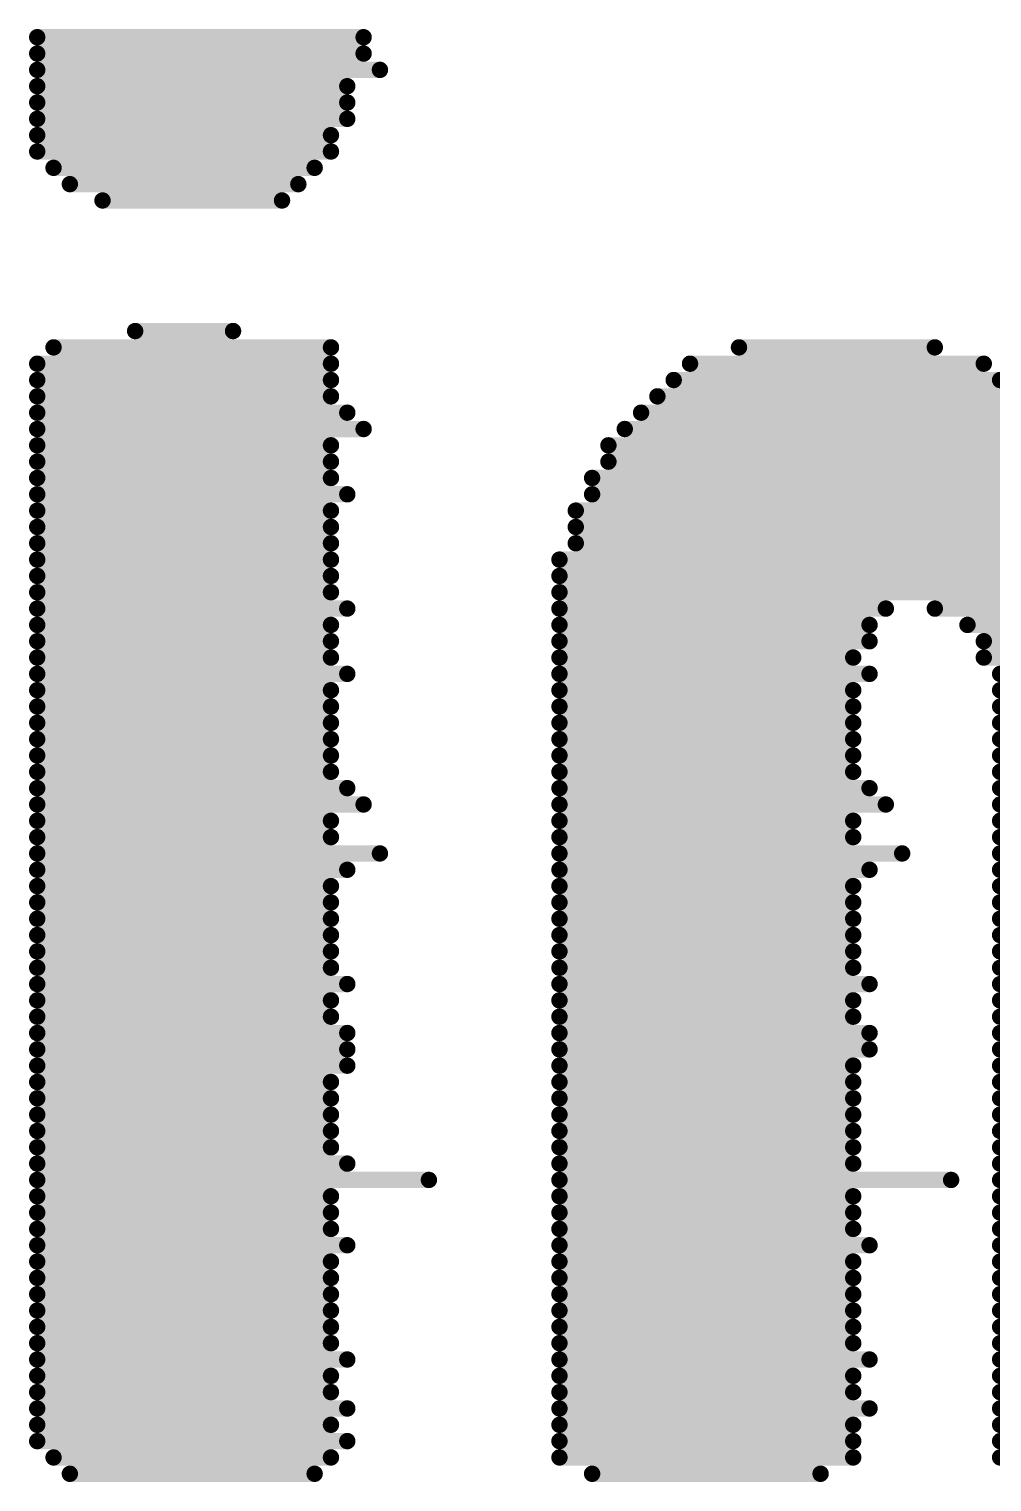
# Model space of a CAD drawing. Header units: millimetres. Extents: x 38 to 445, y 25 to 285.
# Drawn here: x 218.106 to 218.856, y 81.535 to 82.665 of the extents above; entities that cross this region are included whole.
import ezdxf

# ---------------------------------------------------------------- set-up
doc = ezdxf.new("R2010")
doc.units = ezdxf.units.MM
doc.layers.add('BottomOverlay', color=54, linetype='Continuous')

# ---------------------------------------------------------------- blocks, each defined once
blk = doc.blocks.new('P___Z__SOM_B_10')
at = {"layer": 'BottomOverlay', "const_width": 0.0127}
for points in [[(30.4292, -1.5621), (30.2514, -1.5621)], [(30.8356, -1.5621), (30.6451, -1.5621)], [(30.1117, -1.5748), (29.8831, -1.5748)], [(30.4546, -1.5748), (30.226, -1.5748)], [(30.8483, -1.5748), (30.6324, -1.5748)], [(30.1117, -1.5875), (29.8704, -1.5875)], [(30.4546, -1.5875), (30.226, -1.5875)], [(30.861, -1.5875), (30.6197, -1.5875)], [(30.1117, -1.6002), (29.8831, -1.6002)], [(30.4546, -1.6002), (30.226, -1.6002)], [(30.861, -1.6002), (30.6324, -1.6002)], [(30.1117, -1.6129), (29.8704, -1.6129)], [(30.4546, -1.6129), (30.2133, -1.6129)], [(30.861, -1.6129), (30.6197, -1.6129)], [(30.1117, -1.6256), (29.8831, -1.6256)], [(30.4546, -1.6256), (30.226, -1.6256)], [(30.861, -1.6256), (30.6324, -1.6256)], [(30.1117, -1.6383), (29.8831, -1.6383)], [(30.4546, -1.6383), (30.226, -1.6383)], [(30.861, -1.6383), (30.6324, -1.6383)], [(30.1117, -1.651), (29.8704, -1.651)], [(30.4546, -1.651), (30.2133, -1.651)], [(30.861, -1.651), (30.6197, -1.651)], [(30.1117, -1.6637), (29.8831, -1.6637)], [(30.4546, -1.6637), (30.226, -1.6637)], [(30.861, -1.6637), (30.6324, -1.6637)], [(30.1117, -1.6764), (29.8831, -1.6764)], [(30.4546, -1.6764), (30.226, -1.6764)], [(30.861, -1.6764), (30.6324, -1.6764)], [(30.1117, -1.6891), (29.8831, -1.6891)], [(30.4546, -1.6891), (30.226, -1.6891)], [(30.861, -1.6891), (30.6324, -1.6891)], [(30.1117, -1.7018), (29.8831, -1.7018)], [(30.4546, -1.7018), (30.226, -1.7018)], [(30.861, -1.7018), (30.6324, -1.7018)], [(30.1117, -1.7145), (29.8831, -1.7145)], [(30.4546, -1.7145), (30.226, -1.7145)], [(30.861, -1.7145), (30.6324, -1.7145)], [(30.1117, -1.7272), (29.8831, -1.7272)], [(30.4546, -1.7272), (30.226, -1.7272)], [(30.861, -1.7272), (30.6324, -1.7272)], [(30.1117, -1.7399), (29.8704, -1.7399)], [(30.4546, -1.7399), (30.2133, -1.7399)], [(30.861, -1.7399), (30.6197, -1.7399)], [(30.1117, -1.7526), (29.8831, -1.7526)], [(30.4546, -1.7526), (30.226, -1.7526)], [(30.861, -1.7526), (30.6324, -1.7526)], [(30.1117, -1.7653), (29.8831, -1.7653)], [(30.4546, -1.7653), (30.226, -1.7653)], [(30.861, -1.7653), (30.6324, -1.7653)], [(30.1117, -1.778), (29.8831, -1.778)], [(30.4546, -1.778), (30.226, -1.778)], [(30.861, -1.778), (30.6324, -1.778)], [(30.1117, -1.7907), (29.8069, -1.7907)], [(30.4546, -1.7907), (30.1498, -1.7907)], [(30.861, -1.7907), (30.5562, -1.7907)], [(30.1117, -1.8034), (29.8704, -1.8034)], [(30.4546, -1.8034), (30.226, -1.8034)], [(30.861, -1.8034), (30.6197, -1.8034)], [(30.1117, -1.8161), (29.8831, -1.8161)], [(30.4546, -1.8161), (30.226, -1.8161)], [(30.861, -1.8161), (30.6324, -1.8161)], [(30.1117, -1.8288), (29.8831, -1.8288)], [(30.4546, -1.8288), (30.226, -1.8288)], [(30.861, -1.8288), (30.6324, -1.8288)], [(30.1117, -1.8415), (29.8831, -1.8415)], [(30.4546, -1.8415), (30.226, -1.8415)], [(30.861, -1.8415), (30.6324, -1.8415)], [(30.1117, -1.8542), (29.8831, -1.8542)], [(30.4546, -1.8542), (30.226, -1.8542)], [(30.861, -1.8542), (30.6324, -1.8542)], [(30.1117, -1.8669), (29.8831, -1.8669)], [(30.4546, -1.8669), (30.226, -1.8669)], [(30.861, -1.8669), (30.6324, -1.8669)], [(30.1117, -1.8796), (29.8704, -1.8796)], [(30.4546, -1.8796), (30.226, -1.8796)], [(30.861, -1.8796), (30.6197, -1.8796)], [(30.1117, -1.8923), (29.8704, -1.8923)], [(30.4546, -1.8923), (30.2133, -1.8923)], [(30.861, -1.8923), (30.6197, -1.8923)], [(30.1117, -1.905), (29.8704, -1.905)], [(30.4546, -1.905), (30.2133, -1.905)], [(30.861, -1.905), (30.6197, -1.905)], [(30.1117, -1.9177), (29.8831, -1.9177)], [(30.4546, -1.9177), (30.226, -1.9177)], [(30.861, -1.9177), (30.6324, -1.9177)], [(30.1117, -1.9304), (29.8831, -1.9304)], [(30.4546, -1.9304), (30.226, -1.9304)], [(30.861, -1.9304), (30.6324, -1.9304)], [(30.1117, -1.9431), (29.8704, -1.9431)], [(30.4546, -1.9431), (30.2133, -1.9431)], [(30.861, -1.9431), (30.6197, -1.9431)], [(30.1117, -1.9558), (29.8831, -1.9558)], [(30.4546, -1.9558), (30.226, -1.9558)], [(30.861, -1.9558), (30.6324, -1.9558)], [(30.1117, -1.9685), (29.8831, -1.9685)], [(30.4546, -1.9685), (30.226, -1.9685)], [(30.861, -1.9685), (30.6324, -1.9685)], [(30.1117, -1.9812), (29.8831, -1.9812)], [(30.4546, -1.9812), (30.226, -1.9812)], [(30.861, -1.9812), (30.6324, -1.9812)], [(30.1117, -1.9939), (29.8831, -1.9939)], [(30.4546, -1.9939), (30.226, -1.9939)], [(30.861, -1.9939), (30.6324, -1.9939)], [(30.1117, -2.0066), (29.8831, -2.0066)], [(30.4546, -2.0066), (30.226, -2.0066)], [(30.861, -2.0066), (30.6324, -2.0066)], [(30.1117, -2.0193), (29.8831, -2.0193)], [(30.4546, -2.0193), (30.226, -2.0193)], [(30.861, -2.0193), (30.6324, -2.0193)], [(30.1117, -2.032), (29.8704, -2.032)], [(30.4546, -2.032), (30.2133, -2.032)], [(30.861, -2.032), (30.6197, -2.032)], [(30.1117, -2.0447), (29.845, -2.0447)], [(30.4546, -2.0447), (30.1879, -2.0447)], [(30.861, -2.0447), (30.5943, -2.0447)], [(30.1117, -2.0574), (29.8831, -2.0574)], [(30.4546, -2.0574), (30.226, -2.0574)], [(30.861, -2.0574), (30.6324, -2.0574)], [(30.1117, -2.0701), (29.8831, -2.0701)], [(30.4546, -2.0701), (30.226, -2.0701)], [(30.861, -2.0701), (30.6324, -2.0701)], [(30.1117, -2.0828), (29.8577, -2.0828)], [(30.4546, -2.0828), (30.2006, -2.0828)], [(30.861, -2.0828), (30.607, -2.0828)], [(30.1117, -2.0955), (29.8704, -2.0955)], [(30.4546, -2.0955), (30.2133, -2.0955)], [(30.861, -2.0955), (30.6197, -2.0955)], [(30.1117, -2.1082), (29.8831, -2.1082)], [(30.4546, -2.1082), (30.226, -2.1082)], [(30.861, -2.1082), (30.6324, -2.1082)], [(30.1117, -2.1209), (29.8831, -2.1209)], [(30.4546, -2.1209), (30.226, -2.1209)], [(30.861, -2.1209), (30.6324, -2.1209)], [(30.1117, -2.1336), (29.8831, -2.1336)], [(30.4546, -2.1336), (30.226, -2.1336)], [(30.861, -2.1336), (30.6324, -2.1336)], [(30.1117, -2.1463), (29.8831, -2.1463)], [(30.4546, -2.1463), (30.226, -2.1463)], [(30.861, -2.1463), (30.6324, -2.1463)], [(30.1117, -2.159), (29.8831, -2.159)], [(30.4546, -2.159), (30.226, -2.159)], [(30.861, -2.159), (30.6324, -2.159)], [(30.1117, -2.1717), (29.8704, -2.1717)], [(30.4546, -2.1717), (30.226, -2.1717)], [(30.861, -2.1717), (30.6324, -2.1717)], [(30.1117, -2.1844), (29.8704, -2.1844)], [(30.4546, -2.1844), (30.2133, -2.1844)], [(30.861, -2.1844), (30.6197, -2.1844)], [(30.1244, -2.1971), (29.8831, -2.1971)], [(30.4546, -2.1971), (30.226, -2.1971)], [(30.861, -2.1971), (30.6324, -2.1971)], [(30.1244, -2.2098), (29.8831, -2.2098)], [(30.4546, -2.2098), (30.2133, -2.2098)], [(30.861, -2.2098), (30.6324, -2.2098)], [(30.1371, -2.2225), (29.8831, -2.2225)], [(30.4546, -2.2225), (30.2133, -2.2225)], [(30.861, -2.2225), (30.6324, -2.2225)], [(30.1625, -2.2352), (29.8704, -2.2352)], [(30.4546, -2.2352), (30.2006, -2.2352)], [(30.861, -2.2352), (30.6197, -2.2352)], [(30.4546, -2.2479), (29.8831, -2.2479)], [(30.861, -2.2479), (30.6324, -2.2479)], [(30.4546, -2.2606), (29.8831, -2.2606)], [(30.861, -2.2606), (30.6324, -2.2606)], [(30.4546, -2.2733), (29.8831, -2.2733)], [(30.861, -2.2733), (30.6324, -2.2733)], [(30.4419, -2.286), (29.8831, -2.286)], [(30.861, -2.286), (30.6324, -2.286)], [(30.4419, -2.2987), (29.8831, -2.2987)], [(30.861, -2.2987), (30.6324, -2.2987)], [(30.4419, -2.3114), (29.8831, -2.3114)], [(30.861, -2.3114), (30.6324, -2.3114)], [(30.4292, -2.3241), (29.8704, -2.3241)], [(30.861, -2.3241), (30.6197, -2.3241)], [(30.4292, -2.3368), (29.8831, -2.3368)], [(30.861, -2.3368), (30.6324, -2.3368)], [(30.4165, -2.3495), (29.8831, -2.3495)], [(30.861, -2.3495), (30.6324, -2.3495)], [(30.4165, -2.3622), (29.8831, -2.3622)], [(30.861, -2.3622), (30.6324, -2.3622)], [(30.4038, -2.3749), (29.8577, -2.3749)], [(30.861, -2.3749), (30.607, -2.3749)], [(30.3911, -2.3876), (29.8704, -2.3876)], [(30.861, -2.3876), (30.6197, -2.3876)], [(30.3784, -2.4003), (29.8831, -2.4003)], [(30.861, -2.4003), (30.6324, -2.4003)], [(30.3657, -2.413), (30.1117, -2.413)], [(30.861, -2.413), (30.6324, -2.413)], [(30.353, -2.4257), (30.1244, -2.4257)], [(30.861, -2.4257), (30.6324, -2.4257)], [(30.3149, -2.4384), (30.1625, -2.4384)], [(30.8483, -2.4384), (30.6324, -2.4384)], [(30.7848, -2.4511), (30.7086, -2.4511)], [(30.8102, -2.5527), (30.6705, -2.5527)], [(30.8356, -2.5654), (30.6578, -2.5654)], [(30.8483, -2.5781), (30.6451, -2.5781)], [(30.861, -2.5908), (30.6324, -2.5908)], [(30.861, -2.6035), (30.6324, -2.6035)], [(30.861, -2.6162), (30.6197, -2.6162)], [(30.861, -2.6289), (30.6197, -2.6289)], [(30.861, -2.6416), (30.6197, -2.6416)], [(30.861, -2.6543), (30.5943, -2.6543)], [(30.861, -2.667), (30.607, -2.667)], [(30.861, -2.6797), (30.607, -2.6797)]]:
    blk.add_lwpolyline(points, dxfattribs=at)
at = {"layer": 'BottomOverlay', "const_width": 0.00635}
for points in [[(30.2482, -1.5621, 1), (30.2546, -1.5621, 1)], [(30.426, -1.5621, 1), (30.4324, -1.5621, 1)], [(30.6419, -1.5621, 1), (30.6483, -1.5621, 1)], [(30.8324, -1.5621, 1), (30.8388, -1.5621, 1)], [(30.1085, -1.5748, 1), (30.1149, -1.5748, 1)], [(30.2228, -1.5748, 1), (30.2292, -1.5748, 1)], [(30.4514, -1.5748, 1), (30.4578, -1.5748, 1)], [(30.6292, -1.5748, 1), (30.6356, -1.5748, 1)], [(30.8451, -1.5748, 1), (30.8515, -1.5748, 1)], [(30.1085, -1.5875, 1), (30.1149, -1.5875, 1)], [(30.2228, -1.5875, 1), (30.2292, -1.5875, 1)], [(30.4514, -1.5875, 1), (30.4578, -1.5875, 1)], [(30.6165, -1.5875, 1), (30.6229, -1.5875, 1)], [(30.8578, -1.5875, 1), (30.8642, -1.5875, 1)], [(30.1085, -1.6002, 1), (30.1149, -1.6002, 1)], [(30.2228, -1.6002, 1), (30.2292, -1.6002, 1)], [(30.4514, -1.6002, 1), (30.4578, -1.6002, 1)], [(30.6292, -1.6002, 1), (30.6356, -1.6002, 1)], [(30.8578, -1.6002, 1), (30.8642, -1.6002, 1)], [(30.1085, -1.6129, 1), (30.1149, -1.6129, 1)], [(30.2101, -1.6129, 1), (30.2165, -1.6129, 1)], [(30.4514, -1.6129, 1), (30.4578, -1.6129, 1)], [(30.6165, -1.6129, 1), (30.6229, -1.6129, 1)], [(30.8578, -1.6129, 1), (30.8642, -1.6129, 1)], [(30.1085, -1.6256, 1), (30.1149, -1.6256, 1)], [(30.2228, -1.6256, 1), (30.2292, -1.6256, 1)], [(30.4514, -1.6256, 1), (30.4578, -1.6256, 1)], [(30.6292, -1.6256, 1), (30.6356, -1.6256, 1)], [(30.8578, -1.6256, 1), (30.8642, -1.6256, 1)], [(30.1085, -1.6383, 1), (30.1149, -1.6383, 1)], [(30.2228, -1.6383, 1), (30.2292, -1.6383, 1)], [(30.4514, -1.6383, 1), (30.4578, -1.6383, 1)], [(30.6292, -1.6383, 1), (30.6356, -1.6383, 1)], [(30.8578, -1.6383, 1), (30.8642, -1.6383, 1)], [(30.1085, -1.651, 1), (30.1149, -1.651, 1)], [(30.2101, -1.651, 1), (30.2165, -1.651, 1)], [(30.4514, -1.651, 1), (30.4578, -1.651, 1)], [(30.6165, -1.651, 1), (30.6229, -1.651, 1)], [(30.8578, -1.651, 1), (30.8642, -1.651, 1)], [(30.1085, -1.6637, 1), (30.1149, -1.6637, 1)], [(30.2228, -1.6637, 1), (30.2292, -1.6637, 1)], [(30.4514, -1.6637, 1), (30.4578, -1.6637, 1)], [(30.6292, -1.6637, 1), (30.6356, -1.6637, 1)], [(30.8578, -1.6637, 1), (30.8642, -1.6637, 1)], [(30.1085, -1.6764, 1), (30.1149, -1.6764, 1)], [(30.2228, -1.6764, 1), (30.2292, -1.6764, 1)], [(30.4514, -1.6764, 1), (30.4578, -1.6764, 1)], [(30.6292, -1.6764, 1), (30.6356, -1.6764, 1)], [(30.8578, -1.6764, 1), (30.8642, -1.6764, 1)], [(30.1085, -1.6891, 1), (30.1149, -1.6891, 1)], [(30.2228, -1.6891, 1), (30.2292, -1.6891, 1)], [(30.4514, -1.6891, 1), (30.4578, -1.6891, 1)], [(30.6292, -1.6891, 1), (30.6356, -1.6891, 1)], [(30.8578, -1.6891, 1), (30.8642, -1.6891, 1)], [(30.1085, -1.7018, 1), (30.1149, -1.7018, 1)], [(30.2228, -1.7018, 1), (30.2292, -1.7018, 1)], [(30.4514, -1.7018, 1), (30.4578, -1.7018, 1)], [(30.6292, -1.7018, 1), (30.6356, -1.7018, 1)], [(30.8578, -1.7018, 1), (30.8642, -1.7018, 1)], [(30.1085, -1.7145, 1), (30.1149, -1.7145, 1)], [(30.2228, -1.7145, 1), (30.2292, -1.7145, 1)], [(30.4514, -1.7145, 1), (30.4578, -1.7145, 1)], [(30.6292, -1.7145, 1), (30.6356, -1.7145, 1)], [(30.8578, -1.7145, 1), (30.8642, -1.7145, 1)], [(30.1085, -1.7272, 1), (30.1149, -1.7272, 1)], [(30.2228, -1.7272, 1), (30.2292, -1.7272, 1)], [(30.4514, -1.7272, 1), (30.4578, -1.7272, 1)], [(30.6292, -1.7272, 1), (30.6356, -1.7272, 1)], [(30.8578, -1.7272, 1), (30.8642, -1.7272, 1)], [(30.1085, -1.7399, 1), (30.1149, -1.7399, 1)], [(30.2101, -1.7399, 1), (30.2165, -1.7399, 1)], [(30.4514, -1.7399, 1), (30.4578, -1.7399, 1)], [(30.6165, -1.7399, 1), (30.6229, -1.7399, 1)], [(30.8578, -1.7399, 1), (30.8642, -1.7399, 1)], [(30.1085, -1.7526, 1), (30.1149, -1.7526, 1)], [(30.2228, -1.7526, 1), (30.2292, -1.7526, 1)], [(30.4514, -1.7526, 1), (30.4578, -1.7526, 1)], [(30.6292, -1.7526, 1), (30.6356, -1.7526, 1)], [(30.8578, -1.7526, 1), (30.8642, -1.7526, 1)], [(30.1085, -1.7653, 1), (30.1149, -1.7653, 1)], [(30.2228, -1.7653, 1), (30.2292, -1.7653, 1)], [(30.4514, -1.7653, 1), (30.4578, -1.7653, 1)], [(30.6292, -1.7653, 1), (30.6356, -1.7653, 1)], [(30.8578, -1.7653, 1), (30.8642, -1.7653, 1)], [(30.1085, -1.778, 1), (30.1149, -1.778, 1)], [(30.2228, -1.778, 1), (30.2292, -1.778, 1)], [(30.4514, -1.778, 1), (30.4578, -1.778, 1)], [(30.6292, -1.778, 1), (30.6356, -1.778, 1)], [(30.8578, -1.778, 1), (30.8642, -1.778, 1)], [(30.1085, -1.7907, 1), (30.1149, -1.7907, 1)], [(30.1466, -1.7907, 1), (30.153, -1.7907, 1)], [(30.4514, -1.7907, 1), (30.4578, -1.7907, 1)], [(30.553, -1.7907, 1), (30.5594, -1.7907, 1)], [(30.8578, -1.7907, 1), (30.8642, -1.7907, 1)], [(30.1085, -1.8034, 1), (30.1149, -1.8034, 1)], [(30.2228, -1.8034, 1), (30.2292, -1.8034, 1)], [(30.4514, -1.8034, 1), (30.4578, -1.8034, 1)], [(30.6165, -1.8034, 1), (30.6229, -1.8034, 1)], [(30.8578, -1.8034, 1), (30.8642, -1.8034, 1)], [(30.1085, -1.8161, 1), (30.1149, -1.8161, 1)], [(30.2228, -1.8161, 1), (30.2292, -1.8161, 1)], [(30.4514, -1.8161, 1), (30.4578, -1.8161, 1)], [(30.6292, -1.8161, 1), (30.6356, -1.8161, 1)], [(30.8578, -1.8161, 1), (30.8642, -1.8161, 1)], [(30.1085, -1.8288, 1), (30.1149, -1.8288, 1)], [(30.2228, -1.8288, 1), (30.2292, -1.8288, 1)], [(30.4514, -1.8288, 1), (30.4578, -1.8288, 1)], [(30.6292, -1.8288, 1), (30.6356, -1.8288, 1)], [(30.8578, -1.8288, 1), (30.8642, -1.8288, 1)], [(30.1085, -1.8415, 1), (30.1149, -1.8415, 1)], [(30.2228, -1.8415, 1), (30.2292, -1.8415, 1)], [(30.4514, -1.8415, 1), (30.4578, -1.8415, 1)], [(30.6292, -1.8415, 1), (30.6356, -1.8415, 1)], [(30.8578, -1.8415, 1), (30.8642, -1.8415, 1)], [(30.1085, -1.8542, 1), (30.1149, -1.8542, 1)], [(30.2228, -1.8542, 1), (30.2292, -1.8542, 1)], [(30.4514, -1.8542, 1), (30.4578, -1.8542, 1)], [(30.6292, -1.8542, 1), (30.6356, -1.8542, 1)], [(30.8578, -1.8542, 1), (30.8642, -1.8542, 1)], [(30.1085, -1.8669, 1), (30.1149, -1.8669, 1)], [(30.2228, -1.8669, 1), (30.2292, -1.8669, 1)], [(30.4514, -1.8669, 1), (30.4578, -1.8669, 1)], [(30.6292, -1.8669, 1), (30.6356, -1.8669, 1)], [(30.8578, -1.8669, 1), (30.8642, -1.8669, 1)], [(30.1085, -1.8796, 1), (30.1149, -1.8796, 1)], [(30.2228, -1.8796, 1), (30.2292, -1.8796, 1)], [(30.4514, -1.8796, 1), (30.4578, -1.8796, 1)], [(30.6165, -1.8796, 1), (30.6229, -1.8796, 1)], [(30.8578, -1.8796, 1), (30.8642, -1.8796, 1)], [(30.1085, -1.8923, 1), (30.1149, -1.8923, 1)], [(30.2101, -1.8923, 1), (30.2165, -1.8923, 1)], [(30.4514, -1.8923, 1), (30.4578, -1.8923, 1)], [(30.6165, -1.8923, 1), (30.6229, -1.8923, 1)], [(30.8578, -1.8923, 1), (30.8642, -1.8923, 1)], [(30.1085, -1.905, 1), (30.1149, -1.905, 1)], [(30.2101, -1.905, 1), (30.2165, -1.905, 1)], [(30.4514, -1.905, 1), (30.4578, -1.905, 1)], [(30.6165, -1.905, 1), (30.6229, -1.905, 1)], [(30.8578, -1.905, 1), (30.8642, -1.905, 1)], [(30.1085, -1.9177, 1), (30.1149, -1.9177, 1)], [(30.2228, -1.9177, 1), (30.2292, -1.9177, 1)], [(30.4514, -1.9177, 1), (30.4578, -1.9177, 1)], [(30.6292, -1.9177, 1), (30.6356, -1.9177, 1)], [(30.8578, -1.9177, 1), (30.8642, -1.9177, 1)], [(30.1085, -1.9304, 1), (30.1149, -1.9304, 1)], [(30.2228, -1.9304, 1), (30.2292, -1.9304, 1)], [(30.4514, -1.9304, 1), (30.4578, -1.9304, 1)], [(30.6292, -1.9304, 1), (30.6356, -1.9304, 1)], [(30.8578, -1.9304, 1), (30.8642, -1.9304, 1)], [(30.1085, -1.9431, 1), (30.1149, -1.9431, 1)], [(30.2101, -1.9431, 1), (30.2165, -1.9431, 1)], [(30.4514, -1.9431, 1), (30.4578, -1.9431, 1)], [(30.6165, -1.9431, 1), (30.6229, -1.9431, 1)], [(30.8578, -1.9431, 1), (30.8642, -1.9431, 1)], [(30.1085, -1.9558, 1), (30.1149, -1.9558, 1)], [(30.2228, -1.9558, 1), (30.2292, -1.9558, 1)], [(30.4514, -1.9558, 1), (30.4578, -1.9558, 1)], [(30.6292, -1.9558, 1), (30.6356, -1.9558, 1)], [(30.8578, -1.9558, 1), (30.8642, -1.9558, 1)], [(30.1085, -1.9685, 1), (30.1149, -1.9685, 1)], [(30.2228, -1.9685, 1), (30.2292, -1.9685, 1)], [(30.4514, -1.9685, 1), (30.4578, -1.9685, 1)], [(30.6292, -1.9685, 1), (30.6356, -1.9685, 1)], [(30.8578, -1.9685, 1), (30.8642, -1.9685, 1)], [(30.1085, -1.9812, 1), (30.1149, -1.9812, 1)], [(30.2228, -1.9812, 1), (30.2292, -1.9812, 1)], [(30.4514, -1.9812, 1), (30.4578, -1.9812, 1)], [(30.6292, -1.9812, 1), (30.6356, -1.9812, 1)], [(30.8578, -1.9812, 1), (30.8642, -1.9812, 1)], [(30.1085, -1.9939, 1), (30.1149, -1.9939, 1)], [(30.2228, -1.9939, 1), (30.2292, -1.9939, 1)], [(30.4514, -1.9939, 1), (30.4578, -1.9939, 1)], [(30.6292, -1.9939, 1), (30.6356, -1.9939, 1)], [(30.8578, -1.9939, 1), (30.8642, -1.9939, 1)], [(30.1085, -2.0066, 1), (30.1149, -2.0066, 1)], [(30.2228, -2.0066, 1), (30.2292, -2.0066, 1)], [(30.4514, -2.0066, 1), (30.4578, -2.0066, 1)], [(30.6292, -2.0066, 1), (30.6356, -2.0066, 1)], [(30.8578, -2.0066, 1), (30.8642, -2.0066, 1)], [(30.1085, -2.0193, 1), (30.1149, -2.0193, 1)], [(30.2228, -2.0193, 1), (30.2292, -2.0193, 1)], [(30.4514, -2.0193, 1), (30.4578, -2.0193, 1)], [(30.6292, -2.0193, 1), (30.6356, -2.0193, 1)], [(30.8578, -2.0193, 1), (30.8642, -2.0193, 1)], [(30.1085, -2.032, 1), (30.1149, -2.032, 1)], [(30.2101, -2.032, 1), (30.2165, -2.032, 1)], [(30.4514, -2.032, 1), (30.4578, -2.032, 1)], [(30.6165, -2.032, 1), (30.6229, -2.032, 1)], [(30.8578, -2.032, 1), (30.8642, -2.032, 1)], [(30.1085, -2.0447, 1), (30.1149, -2.0447, 1)], [(30.1847, -2.0447, 1), (30.1911, -2.0447, 1)], [(30.4514, -2.0447, 1), (30.4578, -2.0447, 1)], [(30.5911, -2.0447, 1), (30.5975, -2.0447, 1)], [(30.8578, -2.0447, 1), (30.8642, -2.0447, 1)], [(30.1085, -2.0574, 1), (30.1149, -2.0574, 1)], [(30.2228, -2.0574, 1), (30.2292, -2.0574, 1)], [(30.4514, -2.0574, 1), (30.4578, -2.0574, 1)], [(30.6292, -2.0574, 1), (30.6356, -2.0574, 1)], [(30.8578, -2.0574, 1), (30.8642, -2.0574, 1)], [(30.1085, -2.0701, 1), (30.1149, -2.0701, 1)], [(30.2228, -2.0701, 1), (30.2292, -2.0701, 1)], [(30.4514, -2.0701, 1), (30.4578, -2.0701, 1)], [(30.6292, -2.0701, 1), (30.6356, -2.0701, 1)], [(30.8578, -2.0701, 1), (30.8642, -2.0701, 1)], [(30.1085, -2.0828, 1), (30.1149, -2.0828, 1)], [(30.1974, -2.0828, 1), (30.2038, -2.0828, 1)], [(30.4514, -2.0828, 1), (30.4578, -2.0828, 1)], [(30.6038, -2.0828, 1), (30.6102, -2.0828, 1)], [(30.8578, -2.0828, 1), (30.8642, -2.0828, 1)], [(30.1085, -2.0955, 1), (30.1149, -2.0955, 1)], [(30.2101, -2.0955, 1), (30.2165, -2.0955, 1)], [(30.4514, -2.0955, 1), (30.4578, -2.0955, 1)], [(30.6165, -2.0955, 1), (30.6229, -2.0955, 1)], [(30.8578, -2.0955, 1), (30.8642, -2.0955, 1)], [(30.1085, -2.1082, 1), (30.1149, -2.1082, 1)], [(30.2228, -2.1082, 1), (30.2292, -2.1082, 1)], [(30.4514, -2.1082, 1), (30.4578, -2.1082, 1)], [(30.6292, -2.1082, 1), (30.6356, -2.1082, 1)], [(30.8578, -2.1082, 1), (30.8642, -2.1082, 1)], [(30.1085, -2.1209, 1), (30.1149, -2.1209, 1)], [(30.2228, -2.1209, 1), (30.2292, -2.1209, 1)], [(30.4514, -2.1209, 1), (30.4578, -2.1209, 1)], [(30.6292, -2.1209, 1), (30.6356, -2.1209, 1)], [(30.8578, -2.1209, 1), (30.8642, -2.1209, 1)], [(30.1085, -2.1336, 1), (30.1149, -2.1336, 1)], [(30.2228, -2.1336, 1), (30.2292, -2.1336, 1)], [(30.4514, -2.1336, 1), (30.4578, -2.1336, 1)], [(30.6292, -2.1336, 1), (30.6356, -2.1336, 1)], [(30.8578, -2.1336, 1), (30.8642, -2.1336, 1)], [(30.1085, -2.1463, 1), (30.1149, -2.1463, 1)], [(30.2228, -2.1463, 1), (30.2292, -2.1463, 1)], [(30.4514, -2.1463, 1), (30.4578, -2.1463, 1)], [(30.6292, -2.1463, 1), (30.6356, -2.1463, 1)], [(30.8578, -2.1463, 1), (30.8642, -2.1463, 1)], [(30.1085, -2.159, 1), (30.1149, -2.159, 1)], [(30.2228, -2.159, 1), (30.2292, -2.159, 1)], [(30.4514, -2.159, 1), (30.4578, -2.159, 1)], [(30.6292, -2.159, 1), (30.6356, -2.159, 1)], [(30.8578, -2.159, 1), (30.8642, -2.159, 1)], [(30.1085, -2.1717, 1), (30.1149, -2.1717, 1)], [(30.2228, -2.1717, 1), (30.2292, -2.1717, 1)], [(30.4514, -2.1717, 1), (30.4578, -2.1717, 1)], [(30.6292, -2.1717, 1), (30.6356, -2.1717, 1)], [(30.8578, -2.1717, 1), (30.8642, -2.1717, 1)], [(30.1085, -2.1844, 1), (30.1149, -2.1844, 1)], [(30.2101, -2.1844, 1), (30.2165, -2.1844, 1)], [(30.4514, -2.1844, 1), (30.4578, -2.1844, 1)], [(30.6165, -2.1844, 1), (30.6229, -2.1844, 1)], [(30.8578, -2.1844, 1), (30.8642, -2.1844, 1)], [(30.1212, -2.1971, 1), (30.1276, -2.1971, 1)], [(30.2228, -2.1971, 1), (30.2292, -2.1971, 1)], [(30.4514, -2.1971, 1), (30.4578, -2.1971, 1)], [(30.6292, -2.1971, 1), (30.6356, -2.1971, 1)], [(30.8578, -2.1971, 1), (30.8642, -2.1971, 1)], [(30.1212, -2.2098, 1), (30.1276, -2.2098, 1)], [(30.2101, -2.2098, 1), (30.2165, -2.2098, 1)], [(30.4514, -2.2098, 1), (30.4578, -2.2098, 1)], [(30.6292, -2.2098, 1), (30.6356, -2.2098, 1)], [(30.8578, -2.2098, 1), (30.8642, -2.2098, 1)], [(30.1339, -2.2225, 1), (30.1403, -2.2225, 1)], [(30.2101, -2.2225, 1), (30.2165, -2.2225, 1)], [(30.4514, -2.2225, 1), (30.4578, -2.2225, 1)], [(30.6292, -2.2225, 1), (30.6356, -2.2225, 1)], [(30.8578, -2.2225, 1), (30.8642, -2.2225, 1)], [(30.1593, -2.2352, 1), (30.1657, -2.2352, 1)], [(30.1974, -2.2352, 1), (30.2038, -2.2352, 1)], [(30.4514, -2.2352, 1), (30.4578, -2.2352, 1)], [(30.6165, -2.2352, 1), (30.6229, -2.2352, 1)], [(30.8578, -2.2352, 1), (30.8642, -2.2352, 1)], [(30.4514, -2.2479, 1), (30.4578, -2.2479, 1)], [(30.6292, -2.2479, 1), (30.6356, -2.2479, 1)], [(30.8578, -2.2479, 1), (30.8642, -2.2479, 1)], [(30.4514, -2.2606, 1), (30.4578, -2.2606, 1)], [(30.6292, -2.2606, 1), (30.6356, -2.2606, 1)], [(30.8578, -2.2606, 1), (30.8642, -2.2606, 1)], [(30.4514, -2.2733, 1), (30.4578, -2.2733, 1)], [(30.6292, -2.2733, 1), (30.6356, -2.2733, 1)], [(30.8578, -2.2733, 1), (30.8642, -2.2733, 1)], [(30.4387, -2.286, 1), (30.4451, -2.286, 1)], [(30.6292, -2.286, 1), (30.6356, -2.286, 1)], [(30.8578, -2.286, 1), (30.8642, -2.286, 1)], [(30.4387, -2.2987, 1), (30.4451, -2.2987, 1)], [(30.6292, -2.2987, 1), (30.6356, -2.2987, 1)], [(30.8578, -2.2987, 1), (30.8642, -2.2987, 1)], [(30.4387, -2.3114, 1), (30.4451, -2.3114, 1)], [(30.6292, -2.3114, 1), (30.6356, -2.3114, 1)], [(30.8578, -2.3114, 1), (30.8642, -2.3114, 1)], [(30.426, -2.3241, 1), (30.4324, -2.3241, 1)], [(30.6165, -2.3241, 1), (30.6229, -2.3241, 1)], [(30.8578, -2.3241, 1), (30.8642, -2.3241, 1)], [(30.426, -2.3368, 1), (30.4324, -2.3368, 1)], [(30.6292, -2.3368, 1), (30.6356, -2.3368, 1)], [(30.8578, -2.3368, 1), (30.8642, -2.3368, 1)], [(30.4133, -2.3495, 1), (30.4197, -2.3495, 1)], [(30.6292, -2.3495, 1), (30.6356, -2.3495, 1)], [(30.8578, -2.3495, 1), (30.8642, -2.3495, 1)], [(30.4133, -2.3622, 1), (30.4197, -2.3622, 1)], [(30.6292, -2.3622, 1), (30.6356, -2.3622, 1)], [(30.8578, -2.3622, 1), (30.8642, -2.3622, 1)], [(30.4006, -2.3749, 1), (30.407, -2.3749, 1)], [(30.6038, -2.3749, 1), (30.6102, -2.3749, 1)], [(30.8578, -2.3749, 1), (30.8642, -2.3749, 1)], [(30.3879, -2.3876, 1), (30.3943, -2.3876, 1)], [(30.6165, -2.3876, 1), (30.6229, -2.3876, 1)], [(30.8578, -2.3876, 1), (30.8642, -2.3876, 1)], [(30.3752, -2.4003, 1), (30.3816, -2.4003, 1)], [(30.6292, -2.4003, 1), (30.6356, -2.4003, 1)], [(30.8578, -2.4003, 1), (30.8642, -2.4003, 1)], [(30.1085, -2.413, 1), (30.1149, -2.413, 1)], [(30.3625, -2.413, 1), (30.3689, -2.413, 1)], [(30.6292, -2.413, 1), (30.6356, -2.413, 1)], [(30.8578, -2.413, 1), (30.8642, -2.413, 1)], [(30.1212, -2.4257, 1), (30.1276, -2.4257, 1)], [(30.3498, -2.4257, 1), (30.3562, -2.4257, 1)], [(30.6292, -2.4257, 1), (30.6356, -2.4257, 1)], [(30.8578, -2.4257, 1), (30.8642, -2.4257, 1)], [(30.1593, -2.4384, 1), (30.1657, -2.4384, 1)], [(30.3117, -2.4384, 1), (30.3181, -2.4384, 1)], [(30.6292, -2.4384, 1), (30.6356, -2.4384, 1)], [(30.8451, -2.4384, 1), (30.8515, -2.4384, 1)], [(30.7054, -2.4511, 1), (30.7118, -2.4511, 1)], [(30.7816, -2.4511, 1), (30.788, -2.4511, 1)], [(30.6673, -2.5527, 1), (30.6737, -2.5527, 1)], [(30.807, -2.5527, 1), (30.8134, -2.5527, 1)], [(30.6546, -2.5654, 1), (30.661, -2.5654, 1)], [(30.8324, -2.5654, 1), (30.8388, -2.5654, 1)], [(30.6419, -2.5781, 1), (30.6483, -2.5781, 1)], [(30.8451, -2.5781, 1), (30.8515, -2.5781, 1)], [(30.6292, -2.5908, 1), (30.6356, -2.5908, 1)], [(30.8578, -2.5908, 1), (30.8642, -2.5908, 1)], [(30.6292, -2.6035, 1), (30.6356, -2.6035, 1)], [(30.8578, -2.6035, 1), (30.8642, -2.6035, 1)], [(30.6165, -2.6162, 1), (30.6229, -2.6162, 1)], [(30.8578, -2.6162, 1), (30.8642, -2.6162, 1)], [(30.6165, -2.6289, 1), (30.6229, -2.6289, 1)], [(30.8578, -2.6289, 1), (30.8642, -2.6289, 1)], [(30.6165, -2.6416, 1), (30.6229, -2.6416, 1)], [(30.8578, -2.6416, 1), (30.8642, -2.6416, 1)], [(30.5911, -2.6543, 1), (30.5975, -2.6543, 1)], [(30.8578, -2.6543, 1), (30.8642, -2.6543, 1)], [(30.6038, -2.667, 1), (30.6102, -2.667, 1)], [(30.8578, -2.667, 1), (30.8642, -2.667, 1)], [(30.6038, -2.6797, 1), (30.6102, -2.6797, 1)], [(30.8578, -2.6797, 1), (30.8642, -2.6797, 1)]]:
    blk.add_lwpolyline(points, format="xyb", close=True, dxfattribs=at)

msp = doc.modelspace()

# ---------------------------------------------------------------- block references
at = {"rotation": 180}
msp.add_blockref('P___Z__SOM_B_10', (248.9737, 79.979), dxfattribs=at)

doc.saveas('drawing.dxf')
